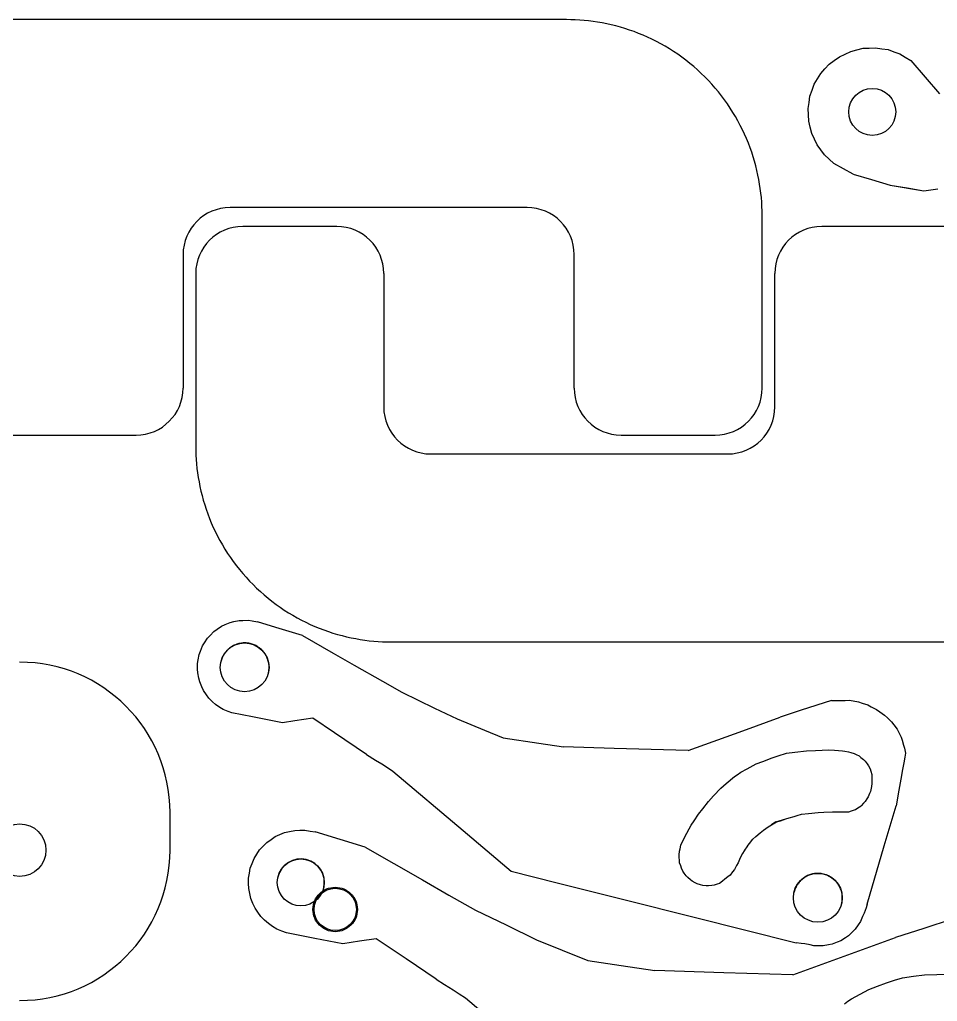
# Model space of a CAD drawing. Header units: inches. Extents: x 1.09 to 8.83, y 12.33 to 17.56.
# Drawn here: x 3.824 to 6.265, y 14.949 to 17.56 of the extents above; entities that cross this region are included whole.
import ezdxf

# ---------------------------------------------------------------- set-up
doc = ezdxf.new("R2010")
doc.units = ezdxf.units.IN
doc.header["$MEASUREMENT"] = 0
doc.linetypes.add('CENTERX2', pattern=[0.8, 0.5, -0.1, 0.1, -0.1])

msp = doc.modelspace()

# ---------------------------------------------------------------- linework, layer by layer
at = {"color": 7, "linetype": 'Continuous', "lineweight": 25}
for p, q in [((5.2789, 17.5603), (3.7189, 17.5603)), ((6.0195, 17.4688), (6.0347, 17.4759)), ((6.0347, 17.4759), (6.051, 17.48)), ((6.051, 17.48), (6.0672, 17.484)), ((6.0672, 17.484), (6.084, 17.4848)), ((6.084, 17.4848), (6.1007, 17.4855)), ((6.1007, 17.4855), (6.1173, 17.483)), ((6.1173, 17.483), (6.1338, 17.4805)), ((6.1338, 17.4805), (6.1496, 17.4748)), ((6.1496, 17.4748), (6.1654, 17.4692)), ((5.9774, 17.4418), (5.9909, 17.4517)), ((5.9909, 17.4517), (6.0044, 17.4617)), ((6.0044, 17.4617), (6.0195, 17.4688)), ((6.1654, 17.4692), (6.1797, 17.4605)), ((6.1797, 17.4605), (6.1941, 17.4519)), ((6.1941, 17.4519), (6.2321, 17.4073)), ((5.9462, 17.4027), (5.9548, 17.417)), ((5.9548, 17.417), (5.9661, 17.4294)), ((5.9661, 17.4294), (5.9774, 17.4418)), ((5.9375, 17.3883), (5.9462, 17.4027)), ((6.2321, 17.4073), (6.2702, 17.3627)), ((5.9261, 17.3568), (5.9318, 17.3726)), ((5.9318, 17.3726), (5.9375, 17.3883)), ((5.9211, 17.3237), (5.9236, 17.3402)), ((5.9236, 17.3402), (5.9261, 17.3568)), ((5.9219, 17.3069), (5.9211, 17.3237)), ((5.9227, 17.2902), (5.9219, 17.3069)), ((5.9267, 17.2739), (5.9227, 17.2902)), ((5.9307, 17.2577), (5.9267, 17.2739)), ((5.9379, 17.2425), (5.9307, 17.2577)), ((5.945, 17.2273), (5.9379, 17.2425)), ((5.9549, 17.2138), (5.945, 17.2273)), ((5.9649, 17.2004), (5.9549, 17.2138)), ((5.9773, 17.1891), (5.9649, 17.2004)), ((5.9896, 17.1778), (5.9773, 17.1891)), ((6.0155, 17.1636), (5.9896, 17.1778)), ((6.0414, 17.1495), (6.0155, 17.1636)), ((6.0414, 17.1495), (6.0902, 17.1349)), ((6.0902, 17.1349), (6.139, 17.1204)), ((6.0902, 17.1349), (6.139, 17.1204)), ((6.139, 17.1204), (6.1842, 17.1126)), ((6.139, 17.1204), (6.2294, 17.1047)), ((6.139, 17.1204), (6.139, 17.1204)), ((6.1842, 17.1126), (6.2294, 17.1047)), ((6.2294, 17.1047), (6.2661, 17.1101)), ((5.1739, 17.0603), (4.3839, 17.0603)), ((5.7989, 16.5803), (5.7989, 17.0403)), ((4.6676, 17.0101), (4.4176, 17.0101)), ((6.3726, 17.0101), (5.9576, 17.0101)), ((4.2589, 16.9353), (4.2589, 16.5803)), ((5.2989, 16.5803), (5.2989, 16.9353)), ((4.2926, 16.8851), (4.2926, 16.4251)), ((4.7926, 16.8851), (4.7926, 16.5301)), ((5.8326, 16.5301), (5.8326, 16.8851)), ((3.7189, 16.4553), (4.1339, 16.4553)), ((5.4239, 16.4553), (5.6739, 16.4553)), ((4.9176, 16.4051), (5.7076, 16.4051)), ((4.3705, 15.9511), (4.3839, 15.9569)), ((4.3839, 15.9569), (4.3937, 15.9591)), ((4.3937, 15.9591), (4.408, 15.9622)), ((4.408, 15.9622), (4.418, 15.9624)), ((4.418, 15.9624), (4.4326, 15.9627)), ((4.4326, 15.9627), (4.4425, 15.9609)), ((4.4425, 15.9609), (4.4569, 15.9583)), ((4.5057, 15.9435), (4.4569, 15.9583)), ((4.331, 15.9225), (4.3411, 15.933)), ((4.3411, 15.933), (4.3493, 15.9387)), ((4.3493, 15.9387), (4.3613, 15.9471)), ((4.3613, 15.9471), (4.3705, 15.9511)), ((4.5767, 15.9218), (4.5057, 15.9435)), ((4.3107, 15.8945), (4.3161, 15.9029)), ((4.3161, 15.9029), (4.324, 15.9152)), ((4.3161, 15.9029), (4.324, 15.9152)), ((4.324, 15.9152), (4.331, 15.9225)), ((4.324, 15.9152), (4.324, 15.9152)), ((4.5767, 15.9218), (4.6581, 15.8753)), ((4.8126, 15.9051), (6.3726, 15.9051)), ((4.3017, 15.8716), (4.3054, 15.8809)), ((4.3054, 15.8809), (4.3107, 15.8945)), ((4.2974, 15.8473), (4.2991, 15.8572)), ((4.2991, 15.8572), (4.3017, 15.8716)), ((4.6581, 15.8753), (4.7141, 15.8433)), ((4.2976, 15.8327), (4.2974, 15.8473)), ((4.2978, 15.8227), (4.2976, 15.8327)), ((4.7141, 15.8433), (4.7893, 15.8006)), ((4.301, 15.8084), (4.2978, 15.8227)), ((4.3031, 15.7986), (4.301, 15.8084)), ((4.309, 15.7852), (4.3031, 15.7986)), ((4.7893, 15.8006), (4.8409, 15.7712)), ((4.313, 15.776), (4.309, 15.7852)), ((4.3213, 15.764), (4.313, 15.776)), ((4.327, 15.7558), (4.3213, 15.764)), ((4.3376, 15.7456), (4.327, 15.7558)), ((4.8409, 15.7712), (4.9279, 15.7291)), ((5.9832, 15.7494), (5.9026, 15.7233)), ((5.9832, 15.7494), (5.9952, 15.7494)), ((5.9952, 15.7494), (6.0127, 15.7494)), ((6.0127, 15.7494), (6.0201, 15.7497)), ((6.0201, 15.7497), (6.0307, 15.75)), ((6.0307, 15.75), (6.0407, 15.7482)), ((6.0407, 15.7482), (6.0553, 15.7457)), ((4.3448, 15.7387), (4.3376, 15.7456)), ((4.3571, 15.7308), (4.3448, 15.7387)), ((4.3655, 15.7254), (4.3571, 15.7308)), ((4.3791, 15.7201), (4.3655, 15.7254)), ((4.3885, 15.7164), (4.3791, 15.7201)), ((4.9279, 15.7291), (4.9877, 15.7002)), ((5.9026, 15.7233), (5.8472, 15.7053)), ((6.0553, 15.7457), (6.0652, 15.7423)), ((6.0652, 15.7423), (6.0797, 15.7374)), ((6.0797, 15.7374), (6.0892, 15.7325)), ((6.0892, 15.7325), (6.103, 15.7255)), ((6.103, 15.7255), (6.1117, 15.7193)), ((4.4434, 15.7056), (4.3885, 15.7164)), ((4.5232, 15.69), (4.4434, 15.7056)), ((4.5559, 15.6951), (4.5232, 15.69)), ((4.6036, 15.7026), (4.5559, 15.6951)), ((4.6619, 15.6631), (4.6036, 15.7026)), ((4.9877, 15.7002), (5.0605, 15.6705)), ((5.7473, 15.6689), (5.8472, 15.7053)), ((6.1117, 15.7193), (6.1243, 15.7103)), ((6.1243, 15.7103), (6.1319, 15.7031)), ((6.1319, 15.7031), (6.1429, 15.6926)), ((5.0605, 15.6705), (5.1105, 15.65)), ((5.6019, 15.6159), (5.7473, 15.6689)), ((6.1429, 15.6926), (6.149, 15.6846)), ((6.149, 15.6846), (6.1579, 15.6729)), ((6.1579, 15.6729), (6.1624, 15.6644)), ((4.7468, 15.6056), (4.6619, 15.6631)), ((5.1105, 15.65), (5.2053, 15.6359)), ((6.1624, 15.6644), (6.1689, 15.652)), ((6.1689, 15.652), (6.1715, 15.6434)), ((6.1715, 15.6434), (6.1753, 15.6308)), ((5.2053, 15.6359), (5.2705, 15.6262)), ((5.4055, 15.622), (5.2705, 15.6262)), ((5.6019, 15.6159), (5.4055, 15.622)), ((5.8856, 15.6118), (5.9168, 15.6157)), ((5.9168, 15.6157), (5.9411, 15.6166)), ((5.9411, 15.6166), (5.9766, 15.6179)), ((5.9766, 15.6179), (5.9912, 15.6169)), ((5.9912, 15.6169), (6.0125, 15.6156)), ((6.0125, 15.6156), (6.0192, 15.6144)), ((6.1753, 15.6308), (6.1775, 15.6221)), ((6.1775, 15.6221), (6.1806, 15.6094)), ((4.7468, 15.6056), (4.7709, 15.5907)), ((4.7709, 15.5907), (4.7876, 15.5804)), ((5.8005, 15.5873), (5.8256, 15.5966)), ((5.8256, 15.5966), (5.8413, 15.6017)), ((5.8413, 15.6017), (5.8641, 15.6091)), ((5.8641, 15.6091), (5.8856, 15.6118)), ((6.0192, 15.6144), (6.0288, 15.6127)), ((6.0288, 15.6127), (6.0347, 15.611)), ((6.0347, 15.611), (6.0434, 15.6086)), ((6.0434, 15.6086), (6.0489, 15.6058)), ((6.0489, 15.6058), (6.0569, 15.6017)), ((6.0569, 15.6017), (6.0617, 15.5978)), ((6.0617, 15.5978), (6.0688, 15.5922)), ((6.0688, 15.5922), (6.0728, 15.5875)), ((6.1787, 15.5989), (6.1759, 15.5837)), ((6.1806, 15.6094), (6.1787, 15.5989)), ((4.7876, 15.5804), (4.805, 15.5691)), ((4.805, 15.5691), (4.817, 15.5612)), ((5.7419, 15.5584), (5.7587, 15.5676)), ((5.7587, 15.5676), (5.7832, 15.5809)), ((5.7832, 15.5809), (5.8005, 15.5873)), ((6.0728, 15.5875), (6.0787, 15.5806)), ((6.0787, 15.5806), (6.0817, 15.5752)), ((6.0817, 15.5752), (6.0861, 15.5673)), ((6.0861, 15.5673), (6.088, 15.5614)), ((6.1726, 15.5658), (6.1679, 15.5397)), ((6.1759, 15.5837), (6.1726, 15.5658)), ((4.817, 15.5612), (5.0034, 15.4035)), ((5.7037, 15.5288), (5.7253, 15.5469)), ((5.7253, 15.5469), (5.7321, 15.5516)), ((5.7321, 15.5516), (5.7419, 15.5584)), ((6.088, 15.5614), (6.0908, 15.5528)), ((6.0908, 15.5528), (6.0909, 15.543)), ((6.0909, 15.543), (6.0911, 15.5288)), ((6.1679, 15.5397), (6.1627, 15.5109)), ((5.6697, 15.4953), (5.6888, 15.5164)), ((5.6888, 15.5164), (5.7037, 15.5288)), ((6.0894, 15.5201), (6.0869, 15.5075)), ((6.0911, 15.5288), (6.0894, 15.5201)), ((6.1627, 15.5109), (6.155, 15.4689)), ((5.6565, 15.4809), (5.6697, 15.4953)), ((6.0778, 15.4881), (6.0728, 15.4805)), ((6.0812, 15.4933), (6.0778, 15.4881)), ((6.0845, 15.5017), (6.0812, 15.4933)), ((6.0869, 15.5075), (6.0845, 15.5017)), ((5.6301, 15.4468), (5.6409, 15.4607)), ((5.6409, 15.4607), (5.6565, 15.4809)), ((6.0366, 15.4555), (6.0469, 15.4592)), ((6.0469, 15.4592), (6.0531, 15.4634)), ((6.0531, 15.4634), (6.0622, 15.4695)), ((6.0685, 15.476), (6.0622, 15.4695)), ((6.0728, 15.4805), (6.0685, 15.476)), ((6.1239, 15.3624), (6.155, 15.4689)), ((4.2243, 15.3513), (4.2243, 15.4513)), ((5.6182, 15.4296), (5.6301, 15.4468)), ((5.8356, 15.4268), (5.8618, 15.4342)), ((5.8479, 15.4296), (5.8618, 15.4342)), ((5.8618, 15.4342), (5.8709, 15.4368)), ((5.8709, 15.4368), (5.884, 15.4406)), ((5.884, 15.4406), (5.8921, 15.4432)), ((5.8921, 15.4432), (5.904, 15.4469)), ((5.904, 15.4469), (5.9218, 15.4489)), ((5.9218, 15.4489), (5.9477, 15.4516)), ((5.9477, 15.4516), (5.9634, 15.4523)), ((5.9634, 15.4523), (5.9863, 15.4533)), ((5.9863, 15.4533), (6.0039, 15.4532)), ((6.0039, 15.4532), (6.0295, 15.453)), ((6.0295, 15.453), (6.0366, 15.4555)), ((5.5936, 15.3863), (5.61, 15.4177)), ((5.61, 15.4177), (5.6182, 15.4296)), ((5.8022, 15.404), (5.815, 15.4135)), ((5.815, 15.4135), (5.8234, 15.4189)), ((5.8356, 15.4268), (5.8234, 15.4189)), ((5.8234, 15.4189), (5.8372, 15.4265)), ((5.8356, 15.4268), (5.8372, 15.4265)), ((5.8372, 15.4265), (5.8479, 15.4296)), ((4.4928, 15.3792), (4.504, 15.3871)), ((4.504, 15.3871), (4.5165, 15.3925)), ((4.5165, 15.3925), (4.5291, 15.398)), ((4.5291, 15.398), (4.5424, 15.4009)), ((4.5424, 15.4009), (4.5558, 15.4038)), ((4.5558, 15.4038), (4.5695, 15.4041)), ((4.5695, 15.4041), (4.5831, 15.4044)), ((4.5831, 15.4044), (4.5966, 15.402)), ((4.5966, 15.402), (4.6101, 15.3995)), ((4.6765, 15.3793), (4.6101, 15.3995)), ((5.0034, 15.4035), (5.1315, 15.295)), ((5.5823, 15.3648), (5.5936, 15.3863)), ((5.7651, 15.369), (5.774, 15.3803)), ((5.774, 15.3803), (5.7819, 15.3873)), ((5.7819, 15.3873), (5.7933, 15.3974)), ((5.7933, 15.3974), (5.8022, 15.404)), ((4.4815, 15.3714), (4.4626, 15.3517)), ((4.4626, 15.3517), (4.4721, 15.3616)), ((4.4721, 15.3616), (4.4815, 15.3714)), ((4.4815, 15.3714), (4.4928, 15.3792)), ((4.743, 15.359), (4.6765, 15.3793)), ((4.743, 15.359), (4.8193, 15.3155)), ((5.5794, 15.3482), (5.5806, 15.3549)), ((5.5806, 15.3549), (5.5823, 15.3648)), ((5.7542, 15.3542), (5.7509, 15.3494)), ((5.759, 15.3613), (5.7542, 15.3542)), ((5.759, 15.3613), (5.7651, 15.369)), ((6.0786, 15.2076), (6.1239, 15.3624)), ((4.4428, 15.316), (4.4478, 15.3287)), ((4.4478, 15.3287), (4.4552, 15.3402)), ((4.4552, 15.3402), (4.4626, 15.3517)), ((4.4552, 15.3402), (4.4626, 15.3517)), ((4.4626, 15.3517), (4.4626, 15.3517)), ((5.578, 15.333), (5.5786, 15.3392)), ((5.579, 15.324), (5.578, 15.333)), ((5.5786, 15.3392), (5.5794, 15.3482)), ((5.7412, 15.3323), (5.7386, 15.3261)), ((5.747, 15.3425), (5.7412, 15.3323)), ((5.7509, 15.3494), (5.747, 15.3425)), ((4.4354, 15.2898), (4.4378, 15.3032)), ((4.4378, 15.3032), (4.4428, 15.316)), ((4.8193, 15.3155), (4.8956, 15.2719)), ((5.5796, 15.3178), (5.579, 15.324)), ((5.5823, 15.3091), (5.5796, 15.3178)), ((5.5841, 15.3032), (5.5823, 15.3091)), ((5.5884, 15.2953), (5.5841, 15.3032)), ((5.7309, 15.31), (5.7251, 15.2997)), ((5.7348, 15.3171), (5.7309, 15.31)), ((5.7386, 15.3261), (5.7348, 15.3171)), ((4.433, 15.2763), (4.4354, 15.2898)), ((4.4333, 15.2626), (4.433, 15.2763)), ((5.1315, 15.295), (5.2536, 15.2644)), ((5.5914, 15.2898), (5.5884, 15.2953)), ((5.5972, 15.2829), (5.5914, 15.2898)), ((5.6011, 15.2781), (5.5972, 15.2829)), ((5.6081, 15.2725), (5.6011, 15.2781)), ((5.7079, 15.2804), (5.6997, 15.2736)), ((5.7135, 15.2851), (5.7079, 15.2804)), ((5.7204, 15.2938), (5.7135, 15.2851)), ((5.7251, 15.2997), (5.7204, 15.2938)), ((4.4335, 15.2489), (4.4333, 15.2626)), ((4.8956, 15.2719), (4.966, 15.2319)), ((5.2536, 15.2644), (5.4314, 15.2199)), ((5.6129, 15.2686), (5.6081, 15.2725)), ((5.6209, 15.2644), (5.6129, 15.2686)), ((5.6264, 15.2616), (5.6209, 15.2644)), ((5.635, 15.2591), (5.6264, 15.2616)), ((5.6409, 15.2573), (5.635, 15.2591)), ((5.6499, 15.2566), (5.6409, 15.2573)), ((5.656, 15.2561), (5.6499, 15.2566)), ((5.6649, 15.2571), (5.656, 15.2561)), ((5.6711, 15.2578), (5.6649, 15.2571)), ((5.6797, 15.2605), (5.6711, 15.2578)), ((5.6856, 15.2624), (5.6797, 15.2605)), ((5.6939, 15.269), (5.6856, 15.2624)), ((5.6997, 15.2736), (5.6939, 15.269)), ((4.4365, 15.2356), (4.4335, 15.2489)), ((4.4394, 15.2222), (4.4365, 15.2356)), ((4.966, 15.2319), (5.0363, 15.1919)), ((4.4448, 15.2097), (4.4394, 15.2222)), ((4.4503, 15.1972), (4.4448, 15.2097)), ((5.4314, 15.2199), (5.6179, 15.1731)), ((6.0752, 15.1979), (6.0701, 15.1838)), ((6.0786, 15.2076), (6.0752, 15.1979)), ((4.4581, 15.1859), (4.4503, 15.1972)), ((4.4659, 15.1747), (4.4581, 15.1859)), ((4.4758, 15.1652), (4.4659, 15.1747)), ((5.0363, 15.1919), (5.1178, 15.1524)), ((5.6179, 15.1731), (5.8893, 15.105)), ((6.0661, 15.1746), (6.0604, 15.1612)), ((6.0701, 15.1838), (6.0661, 15.1746)), ((4.4857, 15.1557), (4.4758, 15.1652)), ((4.4972, 15.1484), (4.4857, 15.1557)), ((4.5087, 15.141), (4.4972, 15.1484)), ((5.1178, 15.1524), (5.1993, 15.113)), ((6.0547, 15.1529), (6.0464, 15.1409)), ((6.0604, 15.1612), (6.0547, 15.1529)), ((6.3043, 15.1677), (6.2288, 15.1432)), ((4.5214, 15.136), (4.5087, 15.141)), ((4.5342, 15.131), (4.5214, 15.136)), ((4.6089, 15.1163), (4.5342, 15.131)), ((6.0287, 15.1237), (6.0203, 15.1183)), ((6.0392, 15.1339), (6.0287, 15.1237)), ((6.0464, 15.1409), (6.0392, 15.1339)), ((6.2288, 15.1432), (6.1533, 15.1187)), ((4.6837, 15.1017), (4.6089, 15.1163)), ((4.7283, 15.1087), (4.6837, 15.1017)), ((4.7729, 15.1156), (4.7283, 15.1087)), ((4.8524, 15.0618), (4.7729, 15.1156)), ((5.1993, 15.113), (5.2675, 15.0852)), ((5.9029, 15.1033), (5.8893, 15.105)), ((5.9122, 15.1022), (5.9029, 15.1033)), ((5.9265, 15.0992), (5.9122, 15.1022)), ((5.9363, 15.0971), (5.9265, 15.0992)), ((5.9509, 15.0969), (5.9363, 15.0971)), ((5.9609, 15.0967), (5.9509, 15.0969)), ((5.9753, 15.0994), (5.9609, 15.0967)), ((5.9852, 15.1012), (5.9753, 15.0994)), ((5.9987, 15.1066), (5.9852, 15.1012)), ((6.0081, 15.1103), (5.9987, 15.1066)), ((6.0203, 15.1183), (6.0081, 15.1103)), ((6.0172, 15.0691), (6.1533, 15.1187)), ((5.2675, 15.0852), (5.3356, 15.0573)), ((5.881, 15.0194), (6.0172, 15.0691)), ((4.9318, 15.008), (4.8524, 15.0618)), ((5.3356, 15.0573), (5.4244, 15.0441)), ((5.4244, 15.0441), (5.5132, 15.0309)), ((5.6971, 15.0252), (5.5132, 15.0309)), ((5.881, 15.0194), (5.6971, 15.0252)), ((6.1721, 15.0119), (6.2013, 15.0156)), ((6.2013, 15.0156), (6.2306, 15.0193)), ((6.2306, 15.0193), (6.2637, 15.0205)), ((6.2637, 15.0205), (6.2969, 15.0216)), ((4.9318, 15.008), (4.9545, 14.994)), ((4.9545, 14.994), (4.9771, 14.98)), ((6.0823, 14.9805), (6.1058, 14.9893)), ((6.1058, 14.9893), (6.1293, 14.998)), ((6.1293, 14.998), (6.1507, 15.005)), ((6.1507, 15.005), (6.1721, 15.0119)), ((4.9771, 14.98), (4.9935, 14.9694)), ((4.9935, 14.9694), (5.0098, 14.9588)), ((6.0364, 14.9557), (6.0594, 14.9681)), ((6.0594, 14.9681), (6.0823, 14.9805)), ((5.0098, 14.9588), (5.1844, 14.811)), ((6.018, 14.9428), (6.0272, 14.9492)), ((6.0272, 14.9492), (6.0364, 14.9557))]:
    msp.add_line(p, q, dxfattribs=at)
for centre, radius in [((6.0919, 17.3148), 0.0625), ((4.4227, 15.8374), 0.065), ((3.8243, 15.3513), 0.07), ((4.5721, 15.2653), 0.0625), ((5.9471, 15.2245), 0.065)]:
    msp.add_circle(centre, radius, dxfattribs=at)
at = {"color": 7, "linetype": 'CENTERX2'}
msp.add_circle((4.6635, 15.1935), 0.0591, dxfattribs=at)
at = {"color": 7, "linetype": 'Continuous'}
msp.add_circle((4.6635, 15.1935), 0.0563, dxfattribs=at)
at = {"color": 7, "linetype": 'Continuous', "lineweight": 25}
for centre, radius, start, end in [((4.3839, 16.9353), 0.125, 90, 180), ((5.1739, 16.9353), 0.125, 0, 90), ((4.4176, 16.8851), 0.125, 90, 180), ((4.6676, 16.8851), 0.125, 0, 90), ((5.9576, 16.8851), 0.125, 90, 180), ((4.1339, 16.5803), 0.125, 270, 0), ((5.4239, 16.5803), 0.125, 180, 270), ((5.6739, 16.5803), 0.125, 270, 0), ((4.9176, 16.5301), 0.125, 180, 270), ((5.7076, 16.5301), 0.125, 270, 0), ((4.4227, 15.8374), 0.065, 134.7237, 143.6912), ((4.4227, 15.8374), 0.065, 132.4411, 134.7237), ((4.4227, 15.8374), 0.065, 123.4738, 132.4411), ((4.4227, 15.8374), 0.065, 115.269, 123.4738), ((4.4227, 15.8374), 0.065, 108.6355, 115.269), ((4.4227, 15.8374), 0.065, 104.0185, 108.6355), ((4.4227, 15.8374), 0.065, 97.386, 104.0185), ((4.4227, 15.8374), 0.065, 93.5988, 97.386), ((4.4227, 15.8374), 0.065, 86.1355, 93.5988), ((4.4227, 15.8374), 0.065, 82.3493, 86.1355), ((4.4227, 15.8374), 0.065, 74.8861, 82.3493), ((4.4227, 15.8374), 0.065, 64.9412, 74.8861), ((4.4227, 15.8374), 0.065, 55.9733, 64.9412), ((4.4227, 15.8374), 0.065, 43.4659, 55.9733), ((4.4227, 15.8374), 0.065, 41.124, 43.4659), ((4.4227, 15.8374), 0.065, 33.3619, 41.124), ((3.8243, 15.4513), 0.4, 0, 90), ((4.4227, 15.8374), 0.065, 164.2168, 166.5981), ((4.4227, 15.8374), 0.065, 154.9411, 164.2168), ((4.4227, 15.8374), 0.065, 152.9667, 154.9411), ((4.4227, 15.8374), 0.065, 143.6912, 152.9667), ((4.4227, 15.8374), 0.065, 24.4259, 33.3619), ((4.4227, 15.8374), 0.065, 14.88, 24.4259), ((4.4227, 15.8374), 0.065, 5.0146, 14.88), ((4.4227, 15.8374), 0.065, 346.5981, 354.5381), ((4.4227, 15.8374), 0.065, 4.568, 5.0146), ((4.4227, 15.8374), 0.065, 354.5381, 4.568), ((3.8243, 15.3513), 0.4, 270, 0), ((4.5721, 15.2653), 0.0625, 346.5981, 166.5981), ((5.9471, 15.2245), 0.065, 119.9961, 129.7438), ((5.9471, 15.2245), 0.065, 119.1258, 119.9961), ((5.9471, 15.2245), 0.065, 118.2718, 119.1258), ((5.9471, 15.2245), 0.065, 117.5207, 118.2718), ((5.9471, 15.2245), 0.065, 107.6767, 117.5207), ((5.9471, 15.2245), 0.065, 98.0024, 107.6767), ((5.9471, 15.2245), 0.065, 88.7137, 98.0024), ((5.9471, 15.2245), 0.065, 80.1908, 88.7137), ((5.9471, 15.2245), 0.065, 73.1681, 80.1908), ((5.9471, 15.2245), 0.065, 68.932, 73.1681), ((5.9471, 15.2245), 0.065, 30.965, 68.932), ((5.9471, 15.2245), 0.065, 150.6485, 160.4778), ((5.9471, 15.2245), 0.065, 150.2149, 150.6485), ((5.9471, 15.2245), 0.065, 140.3408, 150.2149), ((5.9471, 15.2245), 0.065, 130.5177, 140.3408), ((5.9471, 15.2245), 0.065, 129.7438, 130.5177), ((5.9471, 15.2245), 0.065, 26.9365, 30.965), ((5.9471, 15.2245), 0.065, 19.4115, 26.9365), ((5.9471, 15.2245), 0.065, 161.1045, 166.5981), ((5.9471, 15.2245), 0.065, 160.4778, 161.1045), ((5.9471, 15.2245), 0.065, 15.518, 19.4115), ((5.9471, 15.2245), 0.065, 8.8098, 15.518), ((5.9471, 15.2245), 0.065, 4.4613, 8.8098), ((5.9471, 15.2245), 0.065, 357.6791, 4.4613), ((5.9471, 15.2245), 0.065, 346.5981, 349.3865), ((5.9471, 15.2245), 0.065, 349.3865, 357.6791)]:
    msp.add_arc(centre, radius, start, end, dxfattribs=at)
for points in [[(5.7989, 17.0403), (5.7989, 17.0709), (5.7962, 17.1027), (5.7843, 17.1671), (5.7751, 17.1997), (5.7497, 17.2637), (5.7336, 17.2951), (5.6947, 17.3545), (5.672, 17.3826), (5.6212, 17.4333), (5.5932, 17.4561), (5.5337, 17.4949), (5.5023, 17.5111), (5.4383, 17.5364), (5.4057, 17.5456), (5.3413, 17.5575), (5.3095, 17.5603), (5.2789, 17.5603)], [(4.2926, 16.4251), (4.2926, 16.3944), (4.2954, 16.3626), (4.3073, 16.2983), (4.3165, 16.2657), (4.3418, 16.2017), (4.358, 16.1702), (4.3968, 16.1108), (4.4196, 16.0828), (4.4703, 16.032), (4.4984, 16.0093), (4.5578, 15.9704), (4.5892, 15.9542), (4.6532, 15.9289), (4.6858, 15.9197), (4.7502, 15.9078), (4.782, 15.9051), (4.8126, 15.9051)]]:
    msp.add_open_spline(points, degree=3, knots=[0, 0, 0, 0, 0.125, 0.125, 0.25, 0.25, 0.375, 0.375, 0.5, 0.5, 0.625, 0.625, 0.75, 0.75, 0.875, 0.875, 1, 1, 1, 1], dxfattribs=at)

doc.saveas('drawing.dxf')
